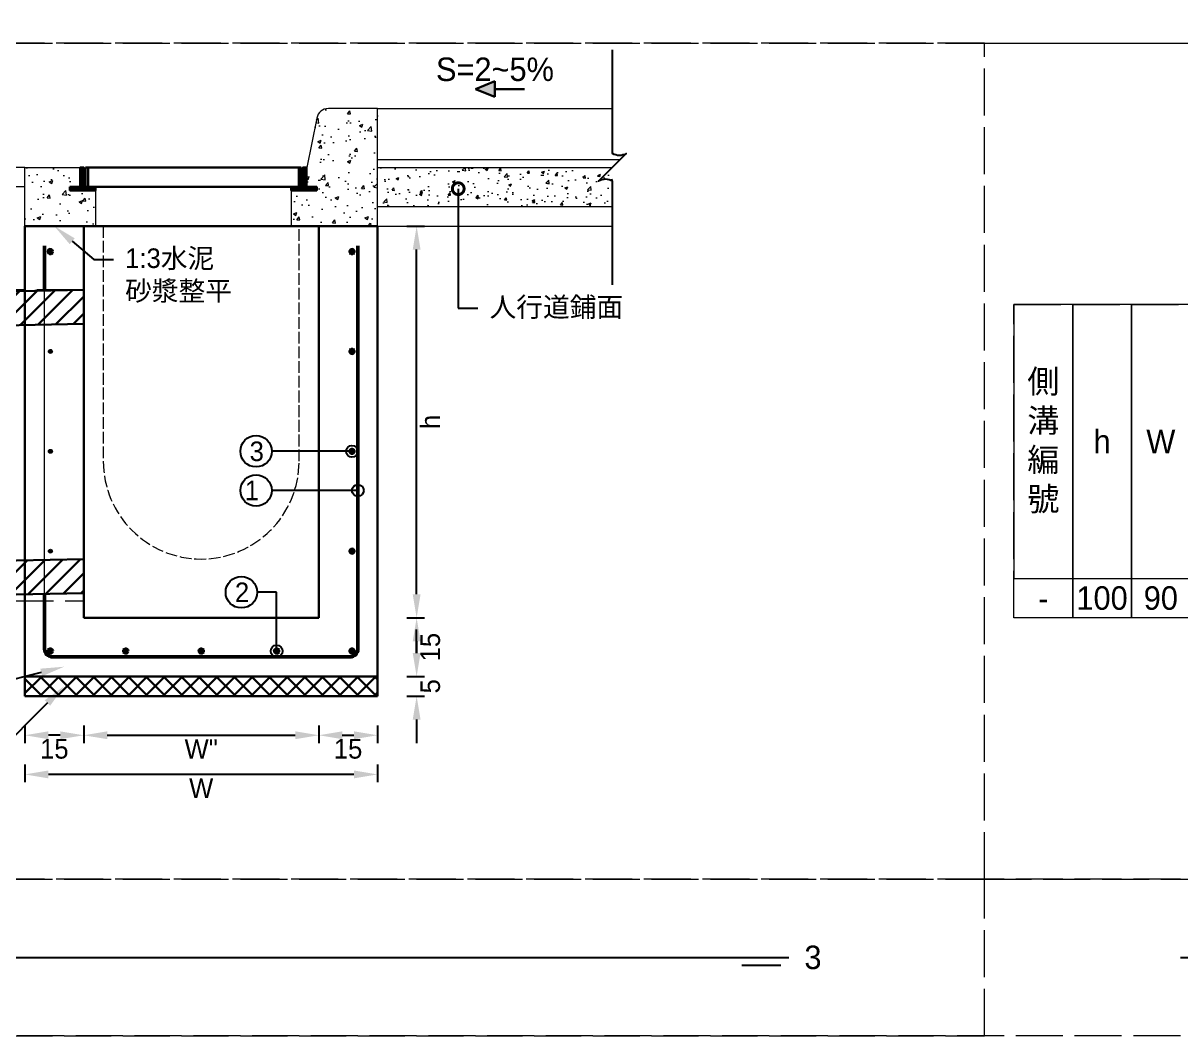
# Model space of a CAD drawing. Extents: x -6810 to 5075, y -2187 to 1200.
# Drawn here: x -2635.5 to -2339.9, y -507 to -248.4 of the extents above; entities that cross this region are included whole.
import ezdxf
from ezdxf import colors
from ezdxf.entities.mleader import LeaderData, LeaderLine
from ezdxf.math import Vec2, Vec3

# ---------------------------------------------------------------- set-up
doc = ezdxf.new("R2010")
doc.units = 0
doc.header["$MEASUREMENT"] = 0
doc.linetypes.add('ACAD_ISO02W100', pattern=[15, 12, -3])
doc.linetypes.add('HIDDEN', pattern=[0.375, 0.25, -0.125])
for name, color, linetype, lineweight in [('一、1.基本-圖框', 7, 'Continuous', 20), ('二、1.繪圖-既有設施', 8, 'Continuous', 20), ('二、2.繪圖-施作項目', 181, 'Continuous', 30), ('二、3.繪圖-排水流向', 170, 'Continuous', 30), ('二、4.繪圖-設計鋪面', 40, 'Continuous', 20), ('二、5.繪圖-鋼筋', 60, 'Continuous', 50), ('二、6.繪圖-其他施作項目', 35, 'Continuous', 30)]:
    doc.layers.add(name, color=color, linetype=linetype, lineweight=lineweight)
doc.layers.add('一、4.基本-隱藏', color=9, linetype='ACAD_ISO02W100', lineweight=20, plot=False)
doc.layers.add('三、1.文字-說明文字', color=2, linetype='Continuous')
doc.layers.add('三、3.文字-註解文字', color=2, linetype='Continuous')
doc.styles.add('次圖名(詳圖)', font='MS PGothic.ttf', dxfattribs={"height": 6})
doc.styles.add('註解文字(詳圖)', font='MS PGothic.ttf', dxfattribs={"height": 5})
doc.dimstyles.new('註解文字(詳圖)', dxfattribs={"dimtxt": 5, "dimasz": 6, "dimexe": 2, "dimexo": 5, "dimgap": 1, "dimtad": 2, "dimzin": 0, "dimdsep": 46, "dimtxsty": '註解文字(詳圖)', "dimcen": 0.1, "dimclrd": 144, "dimclre": 144, "dimclrt": 256, "dimadec": 0, "dimazin": 0, "dimtfac": 1, "dimtofl": 0, "dimtmove": 0, "dimatfit": 3, "dimfxlon": 1, "dimtolj": 1, "dimtzin": 0, "dimlwd": -1, "dimlwe": -1, "dimarcsym": 1})

# ---------------------------------------------------------------- blocks, each defined once
blk = doc.blocks.new('*D198')
at = {"layer": 'Defpoints', "color": 0, "linetype": 'ACAD_ISO02W100', "ltscale": 0.25, "transparency": 16777216}
for p in [(-2560, -400.25), (-2545, -420.25), (-2545, -430.25)]:
    blk.add_point(p, dxfattribs=at)
at = {"layer": '三、1.文字-說明文字', "color": 144, "ltscale": 0.25, "transparency": 16777216}
for p, q in [((-2560, -427.75), (-2560, -432.25)), ((-2545, -427.75), (-2545, -432.25)), ((-2554, -430.25), (-2551, -430.25))]:
    blk.add_line(p, q, dxfattribs=at)
at = {"layer": '三、1.文字-說明文字', "color": 144, "linetype": 'ACAD_ISO02W100', "ltscale": 0.25, "transparency": 16777216}
for points in [[(-2554, -429.25), (-2554, -431.25), (-2560, -430.25)], [(-2551, -429.25), (-2551, -431.25), (-2545, -430.25)]]:
    blk.add_solid(points, dxfattribs=at)
at = {"layer": '三、1.文字-說明文字', "linetype": 'ACAD_ISO02W100', "ltscale": 0.25, "transparency": 16777216, "insert": (-2552.5, -433.75), "char_height": 5, "attachment_point": 5, "style": '註解文字(詳圖)'}
blk.add_mtext('\\A1;15', dxfattribs=at)
blk = doc.blocks.new('*D199')
at = {"layer": 'Defpoints', "color": 0, "linetype": 'ACAD_ISO02W100', "ltscale": 0.25, "transparency": 16777216}
for p in [(-2620, -400.25), (-2635, -420.25), (-2635, -430.25)]:
    blk.add_point(p, dxfattribs=at)
at = {"layer": '三、1.文字-說明文字', "color": 144, "ltscale": 0.25, "transparency": 16777216}
for p, q in [((-2635, -427.75), (-2635, -432.25)), ((-2620, -427.75), (-2620, -432.25)), ((-2626, -430.25), (-2629, -430.25))]:
    blk.add_line(p, q, dxfattribs=at)
at = {"layer": '三、1.文字-說明文字', "color": 144, "linetype": 'ACAD_ISO02W100', "ltscale": 0.25, "transparency": 16777216}
for points in [[(-2629, -429.25), (-2629, -431.25), (-2635, -430.25)], [(-2626, -429.25), (-2626, -431.25), (-2620, -430.25)]]:
    blk.add_solid(points, dxfattribs=at)
at = {"layer": '三、1.文字-說明文字', "linetype": 'ACAD_ISO02W100', "ltscale": 0.25, "transparency": 16777216, "insert": (-2627.5, -433.75), "char_height": 5, "attachment_point": 5, "style": '註解文字(詳圖)'}
blk.add_mtext('\\A1;15', dxfattribs=at)
blk = doc.blocks.new('*D200')
at = {"layer": 'Defpoints', "color": 0, "linetype": 'ACAD_ISO02W100', "ltscale": 0.25, "transparency": 16777216}
for p in [(-2620, -400.25), (-2560, -400.25), (-2560, -430.25)]:
    blk.add_point(p, dxfattribs=at)
at = {"layer": '三、1.文字-說明文字', "color": 144, "ltscale": 0.25, "transparency": 16777216}
for p, q in [((-2620, -427.75), (-2620, -432.25)), ((-2560, -427.75), (-2560, -432.25)), ((-2614, -430.25), (-2566, -430.25))]:
    blk.add_line(p, q, dxfattribs=at)
at = {"layer": '三、1.文字-說明文字', "color": 144, "linetype": 'ACAD_ISO02W100', "ltscale": 0.25, "transparency": 16777216}
for points in [[(-2614, -429.25), (-2614, -431.25), (-2620, -430.25)], [(-2566, -429.25), (-2566, -431.25), (-2560, -430.25)]]:
    blk.add_solid(points, dxfattribs=at)
at = {"layer": '三、1.文字-說明文字', "linetype": 'ACAD_ISO02W100', "ltscale": 0.25, "transparency": 16777216, "insert": (-2590, -433.75), "char_height": 5, "attachment_point": 5, "style": '註解文字(詳圖)'}
blk.add_mtext('\\A1;W{\\fMS PGothic|b0|i0|c128|p34;"}', dxfattribs=at)
blk = doc.blocks.new('*D201')
at = {"layer": 'Defpoints', "color": 0, "ltscale": 0.25, "transparency": 16777216}
for p in [(-2635, -420.25), (-2545, -420.25), (-2635, -440.25)]:
    blk.add_point(p, dxfattribs=at)
at = {"layer": '三、1.文字-說明文字', "color": 144, "ltscale": 0.25, "transparency": 16777216}
for p, q in [((-2635, -437.75), (-2635, -442.25)), ((-2551, -440.25), (-2629, -440.25)), ((-2545, -437.75), (-2545, -442.25))]:
    blk.add_line(p, q, dxfattribs=at)
for points in [[(-2629, -439.25), (-2629, -441.25), (-2635, -440.25)], [(-2551, -439.25), (-2551, -441.25), (-2545, -440.25)]]:
    blk.add_solid(points, dxfattribs=at)
at = {"layer": '三、1.文字-說明文字', "ltscale": 0.25, "transparency": 16777216, "insert": (-2590, -443.75), "char_height": 5, "attachment_point": 5, "style": '註解文字(詳圖)'}
blk.add_mtext('\\A1;{\\fMS PGothic|b0|i0|c128|p34;W}', dxfattribs=at)
blk = doc.blocks.new('_DotSmall')
at = {"color": 0, "linetype": 'ByBlock', "const_width": 0.5}
blk.add_lwpolyline([(-0.0625, 0, 1), (0.0625, 0, 1)], format="xyb", close=True, dxfattribs=at)
blk = doc.blocks.new('排水流向')
at = {"layer": '二、3.繪圖-排水流向'}
h = blk.add_hatch(color=256, dxfattribs=at)
h.dxf.hatch_style = 1
h.paths.add_polyline_path([(0, 1), (0, -1), (2.5, 0)])
for points in [[(-3.75, 0), (0, 0)], [(0, 1), (0, -1)], [(2.5, 0), (0, 1)], [(2.5, 0), (0, -1)]]:
    blk.add_lwpolyline(points, dxfattribs=at)
blk = doc.blocks.new('*D212')
at = {"layer": 'Defpoints', "color": 0, "transparency": 16777216}
for p in [(-2590, -300.25), (-2535, -300.25), (-2590, -400.25)]:
    blk.add_point(p, dxfattribs=at)
at = {"layer": '三、3.文字-註解文字', "color": 144, "transparency": 16777216}
for p, q in [((-2537.5, -300.25), (-2533, -300.25)), ((-2535, -394.25), (-2535, -306.25)), ((-2537.5, -400.25), (-2533, -400.25))]:
    blk.add_line(p, q, dxfattribs=at)
for points in [[(-2536, -306.25), (-2534, -306.25), (-2535, -300.25)], [(-2536, -394.25), (-2534, -394.25), (-2535, -400.25)]]:
    blk.add_solid(points, dxfattribs=at)
at = {"layer": '三、3.文字-註解文字', "transparency": 16777216, "insert": (-2531.5, -350.25), "char_height": 5, "attachment_point": 5, "rotation": 90, "style": '註解文字(詳圖)'}
blk.add_mtext('\\A1;h', dxfattribs=at)
blk = doc.blocks.new('*D213')
at = {"layer": 'Defpoints', "color": 0, "transparency": 16777216}
for p in [(-2590, -400.25), (-2590, -415.25), (-2535, -415.25)]:
    blk.add_point(p, dxfattribs=at)
at = {"layer": '三、3.文字-註解文字', "color": 144, "transparency": 16777216}
for p, q in [((-2537.5, -400.25), (-2533, -400.25)), ((-2535, -406.25), (-2535, -409.25)), ((-2537.5, -415.25), (-2533, -415.25))]:
    blk.add_line(p, q, dxfattribs=at)
for points in [[(-2536, -406.25), (-2534, -406.25), (-2535, -400.25)], [(-2536, -409.25), (-2534, -409.25), (-2535, -415.25)]]:
    blk.add_solid(points, dxfattribs=at)
at = {"layer": '三、3.文字-註解文字', "transparency": 16777216, "insert": (-2531.5, -407.75), "char_height": 5, "attachment_point": 5, "rotation": 90, "style": '註解文字(詳圖)'}
blk.add_mtext('\\A1;15', dxfattribs=at)
blk = doc.blocks.new('*D214')
at = {"layer": 'Defpoints', "color": 0, "transparency": 16777216}
for p in [(-2590, -415.25), (-2590, -420.25), (-2535, -420.25)]:
    blk.add_point(p, dxfattribs=at)
at = {"layer": '三、3.文字-註解文字', "color": 144, "transparency": 16777216}
for p, q in [((-2535, -409.25), (-2535, -403.25)), ((-2537.5, -415.25), (-2533, -415.25)), ((-2537.5, -420.25), (-2533, -420.25)), ((-2535, -426.25), (-2535, -432.25))]:
    blk.add_line(p, q, dxfattribs=at)
for points in [[(-2536, -409.25), (-2534, -409.25), (-2535, -415.25)], [(-2536, -426.25), (-2534, -426.25), (-2535, -420.25)]]:
    blk.add_solid(points, dxfattribs=at)
at = {"layer": '三、3.文字-註解文字', "transparency": 16777216, "insert": (-2531.5, -417.75), "char_height": 5, "attachment_point": 5, "rotation": 90, "style": '註解文字(詳圖)'}
blk.add_mtext('\\A1;5', dxfattribs=at)
blk = doc.blocks.new('_Small')
at = {"color": 0, "linetype": 'ByBlock', "lineweight": -2}
blk.add_circle((0, 0), 0.25, dxfattribs=at)

msp = doc.modelspace()

# ---------------------------------------------------------------- hatches: boundary and pattern name
at = {"layer": '二、1.繪圖-既有設施'}
h = msp.add_hatch(dxfattribs=at)
h.set_pattern_fill('AR-CONC', color=256, scale=0.05)
h.set_pattern_definition([(50, (-1262.146, -1145.746), (9.109233, -0.796954), [0.9525, -10.4775]), (355, (-1262.146, -1145.746), (-1.76217, 9.55284), [0.762, -8.38203]), (100.45144, (-1261.387, -1145.812), (7.34706, 8.755888), [0.8095, -8.90451]), (46.1842, (-1262.146, -1143.206), (13.55395, -2.10212), [1.42875, -15.71625]), (96.6356, (-1261.016, -1143.381), (11.87021, 12.37131), [1.21425, -13.35678]), (351.1842, (-1262.146, -1143.206), (11.87021, 12.37131), [1.143, -12.57299]), (21, (-1260.876, -1143.841), (7.58072, -5.11326), [0.9525, -10.4775]), (326, (-1260.876, -1143.841), (3.0901, 9.2094), [0.762, -8.382]), (71.45144, (-1260.244, -1144.267), (10.67082, 4.09614), [0.8095, -8.904497]), (37.5, (-1262.1457, -1145.7456), (0.15443, 4.227752), [0, -8.2804, 0, -8.509, 0, -8.41375]), (7.5, (-1262.1457, -1145.7456), (3.340983, 5.009029), [0, -4.8514, 0, -8.0899, 0, -3.20675]), (327.5, (-1264.978, -1145.7456), (6.77953, -0.286437), [0, -3.175, 0, -9.906, 0, -13.1445]), (317.5, (-1266.248, -1145.7456), (7.40646, 1.271325), [0, -4.1275, 0, -6.5786, 0, -9.3345])])
h.paths.add_polyline_path([(-2635, -300.25), (-2617, -300.25), (-2617, -291.15), (-2623.5, -291.15), (-2623.5, -290.25), (-2620.9, -290.25), (-2620.9, -285.25), (-2635, -285.25)])
h.paths.add_polyline_path([(-2560.5, -291.15), (-2567, -291.15), (-2567, -300.25), (-2545, -300.25), (-2545, -285.25), (-2545, -270.25), (-2557.541, -270.25, 0.3575108), (-2560.482, -272.662), (-2563.1, -285.75), (-2563.1, -290.25), (-2560.5, -290.25)])
h = msp.add_hatch(color=256, dxfattribs=at)
h.dxf.hatch_style = 1
h.paths.add_polyline_path([(-2628, -332.25, 1), (-2629, -332.25, 1)])
h = msp.add_hatch(color=256, dxfattribs=at)
h.dxf.hatch_style = 1
h.paths.add_polyline_path([(-2628, -357.75, 1), (-2629, -357.75, 1)])
h = msp.add_hatch(color=256, dxfattribs=at)
h.dxf.hatch_style = 1
h.paths.add_polyline_path([(-2628, -383.25, 1), (-2629, -383.25, 1)])
at = {"layer": '二、2.繪圖-施作項目'}
h = msp.add_hatch(dxfattribs=at)
h.set_pattern_fill('ANSI37', color=256)
h.set_pattern_definition([(45, (-1613.882, -731.9858), (-2.245064, 2.245064), []), (135, (-1613.882, -731.9858), (-2.245064, -2.245064), [])])
h.paths.add_polyline_path([(-2545, -415.25), (-2635, -415.25), (-2635, -420.25), (-2545, -420.25)])
at = {"layer": '二、4.繪圖-設計鋪面'}
h = msp.add_hatch(dxfattribs=at)
h.set_pattern_fill('AR-CONC', color=256)
h.set_pattern_definition([(50, (-2679.145, 150.2144), (7.1726, -0.62752), [0.75, -8.25]), (355, (-2679.145, 150.2144), (-1.38751, 7.52192), [0.6, -6.6]), (100.4514, (-2678.547, 150.162), (5.78509, 6.8944), [0.6374, -7.01142]), (46.1842, (-2679.145, 152.214), (10.67241, -1.6552), [1.125, -12.375]), (96.6356, (-2678.256, 152.076), (9.34662, 9.74119), [0.9561, -10.51714]), (351.1842, (-2679.145, 152.214), (9.34662, 9.74119), [0.9, -9.9]), (21, (-2678.145, 151.7144), (5.96907, -4.02619), [0.75, -8.25]), (326, (-2678.145, 151.7144), (2.43315, 7.2515), [0.6, -6.6]), (71.4514, (-2677.6476, 151.379), (8.40222, 3.22531), [0.6374, -7.01142]), (37.5, (-2679.145, 150.2144), (0.121599, 3.328939), [0, -6.52, 0, -6.7, 0, -6.625]), (7.5, (-2679.145, 150.2144), (2.630695, 3.944117), [0, -3.82, 0, -6.37, 0, -2.525]), (327.5, (-2681.375, 150.2144), (5.338224, -0.225549), [0, -2.5, 0, -7.8, 0, -10.35]), (317.5, (-2682.375, 150.2144), (5.83186, 1.00105), [0, -3.25, 0, -5.18, 0, -7.35])])
h.paths.add_polyline_path([(-2485, -285.25), (-2545, -285.25), (-2545, -292.75), (-2535, -292.75), (-2535, -295.25), (-2485, -295.25)])
h.paths.add_polyline_path([(-2535, -292.75), (-2545, -292.75), (-2545, -295.25), (-2535, -295.25)], flags=17)
at = {"layer": '二、5.繪圖-鋼筋'}
h = msp.add_hatch(color=256, dxfattribs=at)
h.dxf.hatch_style = 1
h.paths.add_polyline_path([(-2628, -306.75, 1), (-2629, -306.75, 1)])
h = msp.add_hatch(color=256, dxfattribs=at)
h.dxf.hatch_style = 1
h.paths.add_polyline_path([(-2551, -306.75, 1), (-2552, -306.75, 1)])
h = msp.add_hatch(color=256, dxfattribs=at)
h.dxf.hatch_style = 1
h.paths.add_polyline_path([(-2551, -332.25, 1), (-2552, -332.25, 1)])
h = msp.add_hatch(color=256, dxfattribs=at)
h.dxf.hatch_style = 1
h.paths.add_polyline_path([(-2551, -357.75, 1), (-2552, -357.75, 1)])
h = msp.add_hatch(color=256, dxfattribs=at)
h.dxf.hatch_style = 1
h.paths.add_polyline_path([(-2551, -383.25, 1), (-2552, -383.25, 1)])
h = msp.add_hatch(color=256, dxfattribs=at)
h.dxf.hatch_style = 1
h.paths.add_polyline_path([(-2628, -408.75, 1), (-2629, -408.75, 1)])
h = msp.add_hatch(color=256, dxfattribs=at)
h.dxf.hatch_style = 1
h.paths.add_polyline_path([(-2608.75, -408.75, 1), (-2609.75, -408.75, 1)])
h = msp.add_hatch(color=256, dxfattribs=at)
h.dxf.hatch_style = 1
h.paths.add_polyline_path([(-2589.5, -408.75, 1), (-2590.5, -408.75, 1)])
h = msp.add_hatch(color=256, dxfattribs=at)
h.dxf.hatch_style = 1
h.paths.add_polyline_path([(-2570.25, -408.75, 1), (-2571.25, -408.75, 1)])
h = msp.add_hatch(color=256, dxfattribs=at)
h.dxf.hatch_style = 1
h.paths.add_polyline_path([(-2551, -408.75, 1), (-2552, -408.75, 1)])
at = {"layer": '二、6.繪圖-其他施作項目'}
h = msp.add_hatch(dxfattribs=at)
h.set_pattern_fill('ANSI31', color=256, scale=0.1)
h.set_pattern_definition([(45, (-1392.16578, -1305.77732), (-0.2245064, 0.2245064), [])])
h.paths.add_polyline_path([(-2620, -285.25), (-2620.9, -285.25), (-2620.9, -290.25), (-2623.5, -290.25), (-2623.5, -291.15), (-2617, -291.15), (-2617, -290.25), (-2620, -290.25)])
h.paths.add_polyline_path([(-2564, -290.25), (-2567, -290.25), (-2567, -291.15), (-2560.5, -291.15), (-2560.5, -290.25), (-2563.1, -290.25), (-2563.1, -285.25), (-2564, -285.25)])
h = msp.add_hatch(dxfattribs=at)
h.set_pattern_fill('ANSI31', color=256, scale=25)
h.set_pattern_definition([(45, (-6138.3087, -1790.3046), (-2.2097087, 2.2097087), [])])
h.paths.add_polyline_path([(-2620, -316.536), (-2720, -318.536, -0.3982556), (-2710.998, -327.058), (-2620, -325.238)])
h.paths.add_polyline_path([(-2620, -385.25), (-2723.228, -387.315, 0.1552766), (-2719.618, -395.932), (-2620, -393.952)])

# ---------------------------------------------------------------- linework, layer by layer
at = {"layer": '一、1.基本-圖框'}
for points in [[(-2382.5, -390.25), (-2367.5, -390.25), (-2367.5, -320.25), (-2382.5, -320.25)], [(-2367.5, -390.25), (-2352.5, -390.25), (-2352.5, -320.25), (-2367.5, -320.25)], [(-2352.5, -390.25), (-2337.5, -390.25), (-2337.5, -320.25), (-2352.5, -320.25)], [(-2382.5, -390.25), (-2367.5, -390.25), (-2367.5, -400.25), (-2382.5, -400.25)], [(-2367.5, -390.25), (-2352.5, -390.25), (-2352.5, -400.25), (-2367.5, -400.25)], [(-2352.5, -390.25), (-2337.5, -390.25), (-2337.5, -400.25), (-2352.5, -400.25)]]:
    msp.add_lwpolyline(points, close=True, dxfattribs=at)
at = {"layer": '一、4.基本-隱藏'}
for points in [[(-2790, 0), (-2010, 0), (-2010, -507), (-2790, -507)], [(-2290, -213.5), (-2790, -213.5), (-2790, -253.5), (-2290, -253.5)], [(-2390, -253.5), (-2790, -253.5), (-2790, -467), (-2390, -467)], [(-2390, -253.5), (-2010, -253.5), (-2010, -467), (-2390, -467)], [(-2620, -316.536), (-2729.704, -316.536), (-2729.704, -395.932), (-2620, -395.932)], [(-2382.5, -320.25), (-2017.5, -320.25), (-2017.5, -400.25), (-2382.5, -400.25)], [(-2390, -467), (-2790, -467), (-2790, -507), (-2390, -507)], [(-2390, -467), (-2010, -467), (-2010, -507), (-2390, -507)]]:
    msp.add_lwpolyline(points, close=True, dxfattribs=at)
at = {"layer": '三、3.文字-註解文字'}
msp.add_lwpolyline([(-2485, -315.25), (-2485, -288.786, 0.2828427), (-2488.536, -288.786), (-2481.464, -281.714, -0.2828427), (-2485, -281.714), (-2485, -255.25)], format="xyb", dxfattribs=at)
for points in [[(-2740, -487), (-2440, -487)], [(-2340, -487), (-2060, -487)], [(-2442, -489), (-2452, -489)]]:
    msp.add_lwpolyline(points, dxfattribs=at)
for centre in [(-2576, -357.75), (-2576, -367.75), (-2579.75, -393.75)]:
    msp.add_circle(centre, 4, dxfattribs=at)
at = {"layer": '二、1.繪圖-既有設施'}
msp.add_lwpolyline([(-2545, -270.25), (-2557.541, -270.25, 0.3575108), (-2560.482, -272.662), (-2563, -285.25), (-2563.1, -285.25)], format="xyb", dxfattribs=at)
for points in [[(-2545, -285.25), (-2545, -270.25)], [(-2545, -285.25), (-2545, -270.25)], [(-2617, -290.25), (-2617, -300.25), (-2635, -300.25), (-2635, -285.25), (-2620.9, -285.25)], [(-2567, -290.25), (-2567, -300.25), (-2545, -300.25), (-2545, -285.25)], [(-2630, -394.15), (-2630, -316.736)]]:
    msp.add_lwpolyline(points, dxfattribs=at)
at = {"layer": '二、1.繪圖-既有設施', "linetype": 'HIDDEN'}
msp.add_lwpolyline([(-2617, -300.25), (-2567, -300.25)], dxfattribs=at)
at = {"layer": '二、1.繪圖-既有設施', "linetype": 'ACAD_ISO02W100', "ltscale": 0.25}
msp.add_lwpolyline([(-2615, -300.25), (-2615, -360.25, 1), (-2565, -360.25), (-2565, -300.25)], format="xyb", dxfattribs=at)
at = {"layer": '二、1.繪圖-既有設施'}
for centre in [(-2628.5, -332.25), (-2628.5, -357.75), (-2628.5, -383.25)]:
    msp.add_circle(centre, 0.5, dxfattribs=at)
at = {"layer": '二、2.繪圖-施作項目'}
for points in [[(-2635, -300.25), (-2545, -300.25)], [(-2635, -300.25), (-2635, -420.25)], [(-2620, -300.25), (-2620, -400.25)], [(-2560, -300.25), (-2560, -400.25)], [(-2545, -300.25), (-2545, -420.25)], [(-2620, -400.25), (-2560, -400.25)], [(-2635, -415.25), (-2545, -415.25)], [(-2635, -420.25), (-2545, -420.25)]]:
    msp.add_lwpolyline(points, dxfattribs=at)
at = {"layer": '二、4.繪圖-設計鋪面'}
for points in [[(-2545, -270.25), (-2485, -270.25)], [(-2545, -283.25), (-2483, -283.25)], [(-2635, -285.25), (-2695, -285.25)], [(-2545, -285.25), (-2485, -285.25)], [(-2545, -295.25), (-2485, -295.25)], [(-2545, -300.25), (-2485, -300.25)]]:
    msp.add_lwpolyline(points, dxfattribs=at)
at = {"layer": '二、4.繪圖-設計鋪面', "linetype": 'ACAD_ISO02W100'}
msp.add_lwpolyline([(-2635, -290.25), (-2695, -290.25)], dxfattribs=at)
at = {"layer": '二、5.繪圖-鋼筋'}
msp.add_lwpolyline([(-2550, -305.25), (-2550, -408.25, -0.4142136), (-2552, -410.25), (-2628, -410.25, -0.4142136), (-2630, -408.25), (-2630, -394.15)], format="xyb", dxfattribs=at)
msp.add_lwpolyline([(-2630, -316.736), (-2630, -305.25)], dxfattribs=at)
for centre in [(-2628.5, -306.75), (-2551.5, -306.75), (-2551.5, -332.25), (-2551.5, -357.75), (-2551.5, -383.25), (-2628.5, -408.75), (-2609.25, -408.75), (-2590, -408.75), (-2570.75, -408.75), (-2551.5, -408.75)]:
    msp.add_circle(centre, 0.5, dxfattribs=at)
at = {"layer": '二、6.繪圖-其他施作項目'}
for points in [[(-2623.5, -290.25), (-2620.9, -290.25), (-2620.9, -285.25), (-2620, -285.25), (-2620, -290.25), (-2617, -290.25), (-2617, -291.15), (-2623.5, -291.15)], [(-2563.1, -285.25), (-2564, -285.25), (-2564, -290.25), (-2567, -290.25), (-2567, -291.15), (-2560.5, -291.15), (-2560.5, -290.25), (-2563.1, -290.25)]]:
    msp.add_lwpolyline(points, close=True, dxfattribs=at)
for points in [[(-2619.5, -285.25), (-2619.5, -290.25)], [(-2619.5, -285.25), (-2564.5, -285.25)], [(-2618.9, -285.25), (-2618.9, -290.25)], [(-2565.1, -285.25), (-2565.1, -290.25)], [(-2564.5, -285.25), (-2564.5, -290.25)], [(-2619.5, -290.25), (-2564.5, -290.25)], [(-2720, -318.536), (-2620, -316.536)], [(-2710.998, -327.058), (-2620, -325.238)], [(-2723.228, -387.315), (-2620, -385.25)], [(-2719.618, -395.932), (-2620, -393.952)]]:
    msp.add_lwpolyline(points, dxfattribs=at)

# ---------------------------------------------------------------- block references
at = {"xscale": 2, "yscale": 2, "zscale": 2, "rotation": 180}
msp.add_blockref('排水流向', (-2515, -265.25), dxfattribs=at)

# ---------------------------------------------------------------- texts
at = {"layer": '一、1.基本-圖框', "char_height": 6, "attachment_point": 5, "style": '註解文字(詳圖)'}
for s, width, insert in [('側溝編號', 12.98354, (-2375, -355.25)), ('{\\fMS PGothic|b0|i0|c128|p34;h}', 12.98354, (-2360, -355.25)), ('{\\fMS PGothic|b0|i0|c128|p34;W}', 22.32258, (-2345, -355.25))]:
    msp.add_mtext_dynamic_manual_height_columns(s, width=width, gutter_width=30, heights=[0], dxfattribs=dict(at, insert=insert))
at = {"layer": '三、3.文字-註解文字', "char_height": 6}
for s, width, gutter_width, insert, attachment_point, style in [('100', 9.06048, 30, (-2360, -395.25), 5, '註解文字(詳圖)'), ('90', 9.06048, 30, (-2345, -395.25), 5, '註解文字(詳圖)'), ('-', 9.06048, 30, (-2375, -395.25), 5, '註解文字(詳圖)'), ('3', 3, 15, (-2436, -487), 4, '次圖名(詳圖)')]:
    msp.add_mtext_dynamic_manual_height_columns(s, width=width, gutter_width=gutter_width, heights=[0], dxfattribs=dict(at, insert=insert, attachment_point=attachment_point, style=style))
at = {"layer": '二、3.繪圖-排水流向', "insert": (-2515, -260.25), "char_height": 6, "attachment_point": 5, "style": '註解文字(詳圖)'}
msp.add_mtext_dynamic_manual_height_columns('{\\fMS PGothic|b0|i0|c128|p34;S=2~5%}', width=10.17412, gutter_width=30, heights=[0], dxfattribs=at)

# ---------------------------------------------------------------- dimensions: what is measured, and where the dimension line sits
at = {"layer": '三、1.文字-說明文字', "linetype": 'ACAD_ISO02W100', "ltscale": 0.25}
for base, p1, p2, text, picture, middle in [((-2635, -430.25), (-2620, -400.25), (-2635, -420.25), '15', '*D199', (-2627.5, -433.75)), ((-2560, -430.25), (-2620, -400.25), (-2560, -400.25), 'W{\\fMS PGothic|b0|i0|c128|p34;"}', '*D200', (-2590, -433.75)), ((-2545, -430.25), (-2560, -400.25), (-2545, -420.25), '15', '*D198', (-2552.5, -433.75))]:
    dim = msp.add_linear_dim(base=base, p1=p1, p2=p2, text=text, dimstyle='註解文字(詳圖)', dxfattribs=at)
    dim.commit()
    dim.dimension.update_dxf_attribs({"geometry": picture, "text_midpoint": middle})
at = {"layer": '三、1.文字-說明文字', "ltscale": 0.25}
dim = msp.add_linear_dim(base=(-2635, -440.25), p1=(-2545, -420.25), p2=(-2635, -420.25), text='{\\fMS PGothic|b0|i0|c128|p34;W}', dimstyle='註解文字(詳圖)', dxfattribs=at)
dim.commit()
dim.dimension.update_dxf_attribs({"geometry": '*D201', "text_midpoint": (-2590, -443.75)})
at = {"layer": '三、3.文字-註解文字'}
for base, p1, p2, text, picture, middle in [((-2535, -300.25), (-2590, -400.25), (-2590, -300.25), 'h', '*D212', (-2531.5, -350.25)), ((-2535, -415.25), (-2590, -400.25), (-2590, -415.25), '15', '*D213', (-2531.5, -407.75)), ((-2535, -420.25), (-2590, -415.25), (-2590, -420.25), '5', '*D214', (-2531.5, -417.75))]:
    dim = msp.add_linear_dim(base=base, p1=p1, p2=p2, angle=90, text=text, dimstyle='註解文字(詳圖)', dxfattribs=at)
    dim.commit()
    dim.dimension.update_dxf_attribs({"geometry": picture, "text_midpoint": middle})

# ---------------------------------------------------------------- leaders
ml = msp.add_multileader_mtext('Standard', dxfattribs=at)
ml.set_content('人行道鋪面', color=256, style='註解文字(詳圖)')
ml.set_leader_properties(color=144, linetype='ByLayer', lineweight=-1)
ml.set_arrow_properties(name='DOTSMALL')
ml.build(insert=Vec2(0, 0))
ml.multileader.update_dxf_attribs({"dogleg_length": 5, "arrow_head_size": 6})
ctx = ml.context
ctx.base_point, ctx.char_height, ctx.arrow_head_size, ctx.landing_gap_size, ctx.plane_origin = Vec3(-2519.376, -321.229), 5, 6, 3, Vec3(-2524.376, -290.697)
notes = []
notes.append((ctx, [(0, (1, 1, 0), (-2524.376, -321.229), (1, 0), 5, [(0, [(-2524.376, -290.697)], 0, [])])]))
ctx.mtext.insert, ctx.mtext.flow_direction = Vec3(-2516.376, -318.417), 5
ml = msp.add_multileader_mtext('Standard', dxfattribs=at)
ml.set_content('\\pxqd;{\\fMS PGothic|b0|i0|c128|p34;1:3水泥\\P砂漿整平}', color=256, style='註解文字(詳圖)')
ml.set_leader_properties(color=144, linetype='ByLayer', lineweight=-1)
ml.build(insert=Vec2(0, 0))
ml.multileader.update_dxf_attribs({"dogleg_length": 5, "arrow_head_size": 6})
ctx = ml.context
ctx.base_point, ctx.char_height, ctx.arrow_head_size, ctx.landing_gap_size, ctx.plane_origin = Vec3(-2612.418, -308.79), 5, 6, 3, Vec3(-2627.5, -300.25)
notes.append((ctx, [(0, (1, 1, 0), (-2617.418, -308.79), (1, 0), 5, [(0, [(-2627.5, -300.25)], 0, [])])]))
ctx.mtext.insert, ctx.mtext.width, ctx.mtext.flow_direction = Vec3(-2609.418, -305.949), 33.84047, 5
ml = msp.add_multileader_mtext('Standard', dxfattribs=at)
ml.set_content('3', color=256, style='註解文字(詳圖)')
ml.set_leader_properties(color=144, linetype='ByLayer', lineweight=-1)
ml.set_arrow_properties(name='SMALL')
ml.build(insert=Vec2(0, 0))
ml.multileader.update_dxf_attribs({"dogleg_length": 5, "arrow_head_size": 6})
ctx = ml.context
ctx.base_point, ctx.char_height, ctx.arrow_head_size, ctx.plane_origin = Vec3(-2578.898, -357.75), 5, 6, Vec3(-2550, -357.75)
ctx.text_align_type = 2
notes.append((ctx, [(0, (1, 1, 0), (-2567, -357.75), (-1, 0), 5, [(0, [(-2551.5, -357.75)], 0, [])])]))
ctx.mtext.insert, ctx.mtext.alignment, ctx.mtext.flow_direction = Vec3(-2574, -355.25), 3, 5
ml = msp.add_multileader_mtext('Standard', dxfattribs=at)
ml.set_content('1', color=256, style='註解文字(詳圖)')
ml.set_leader_properties(color=144, linetype='ByLayer', lineweight=-1)
ml.set_arrow_properties(name='SMALL')
ml.build(insert=Vec2(0, 0))
ml.multileader.update_dxf_attribs({"dogleg_length": 5, "arrow_head_size": 6})
ctx = ml.context
ctx.base_point, ctx.char_height, ctx.arrow_head_size, ctx.landing_gap_size, ctx.plane_origin = Vec3(-2580.006, -367.75), 5, 6, 3.25, Vec3(-2550, -367.75)
ctx.text_align_type = 2
notes.append((ctx, [(0, (1, 1, 0), (-2564.5, -367.75), (-1, 0), 7.5, [(0, [(-2550, -367.75)], 0, [])])]))
ctx.mtext.insert, ctx.mtext.alignment, ctx.mtext.flow_direction = Vec3(-2575.25, -365.25), 3, 5
ml = msp.add_multileader_mtext('Standard', dxfattribs=at)
ml.set_content('2', color=256, style='註解文字(詳圖)')
ml.set_leader_properties(color=144, linetype='ByLayer', lineweight=-1)
ml.set_arrow_properties(name='SMALL')
ml.build(insert=Vec2(0, 0))
ml.multileader.update_dxf_attribs({"dogleg_length": 5, "arrow_head_size": 6})
ctx = ml.context
ctx.base_point, ctx.char_height, ctx.arrow_head_size, ctx.plane_origin = Vec3(-2582.648, -393.75), 5, 6, Vec3(-2548.75, -369.712)
ctx.text_align_type = 2
notes.append((ctx, [(0, (1, 1, 0), (-2570.75, -393.75), (-1, 0), 5, [(0, [(-2570.75, -408.75)], 0, [])])]))
ctx.mtext.insert, ctx.mtext.alignment, ctx.mtext.flow_direction = Vec3(-2577.75, -391.25), 3, 5
ml = msp.add_multileader_mtext('Standard', dxfattribs=at)
ml.set_content('{\\fMS PGothic|b0|i0|c128|p34;210kgf/cm²}\\P預拌{\\fMS PGothic|b0|i0|c128|p34;混凝土}', color=256, style='註解文字(詳圖)')
ml.set_leader_properties(color=144, linetype='ByLayer', lineweight=-1)
ml.build(insert=Vec2(0, 0))
ml.multileader.update_dxf_attribs({"dogleg_length": 5, "arrow_head_size": 6})
ctx = ml.context
ctx.base_point, ctx.char_height, ctx.arrow_head_size, ctx.landing_gap_size, ctx.plane_origin = Vec3(-2691.398, -417.75), 5, 6, 3, Vec3(-2625, -412.75)
ctx.text_align_type = 2
notes.append((ctx, [(0, (1, 1, 0), (-2645, -417.75), (-1, 0), 5, [(0, [(-2625, -412.75)], 0, [])])]))
ctx.mtext.insert, ctx.mtext.alignment, ctx.mtext.flow_direction = Vec3(-2653, -414.881), 3, 5
ml = msp.add_multileader_mtext('Standard', dxfattribs=at)
ml.set_content('{\\fMS PGothic|b0|i0|c128|p34;140kgf/cm²}\\P預拌{\\fMS PGothic|b0|i0|c128|p34;混凝土}', color=256, style='註解文字(詳圖)')
ml.set_leader_properties(color=144, linetype='ByLayer', lineweight=-1)
ml.build(insert=Vec2(0, 0))
ml.multileader.update_dxf_attribs({"dogleg_length": 5, "arrow_head_size": 6})
ctx = ml.context
ctx.base_point, ctx.char_height, ctx.arrow_head_size, ctx.landing_gap_size, ctx.plane_origin = Vec3(-2691.398, -437.75), 5, 6, 3, Vec3(-2625, -417.75)
ctx.text_align_type = 2
notes.append((ctx, [(0, (1, 1, 0), (-2645, -437.75), (-1, 0), 5, [(0, [(-2625, -417.75)], 0, [])])]))
ctx.mtext.insert, ctx.mtext.alignment, ctx.mtext.flow_direction = Vec3(-2653, -434.881), 3, 5
for ctx, leaders in notes:
    for number, flags, end, landing, length, lines in leaders:
        leader = LeaderData()
        leader.index, (leader.has_last_leader_line, leader.has_dogleg_vector, leader.attachment_direction) = number, flags
        leader.last_leader_point, leader.dogleg_vector, leader.dogleg_length = Vec3(end), Vec3(landing), length
        for number, points, colour, breaks in lines:
            line = LeaderLine()
            line.index, line.vertices, line.color, line.breaks = number, Vec3.list(points), colors.encode_raw_color(colour), breaks
            leader.lines.append(line)
        ctx.leaders.append(leader)

doc.saveas('drawing.dxf')
